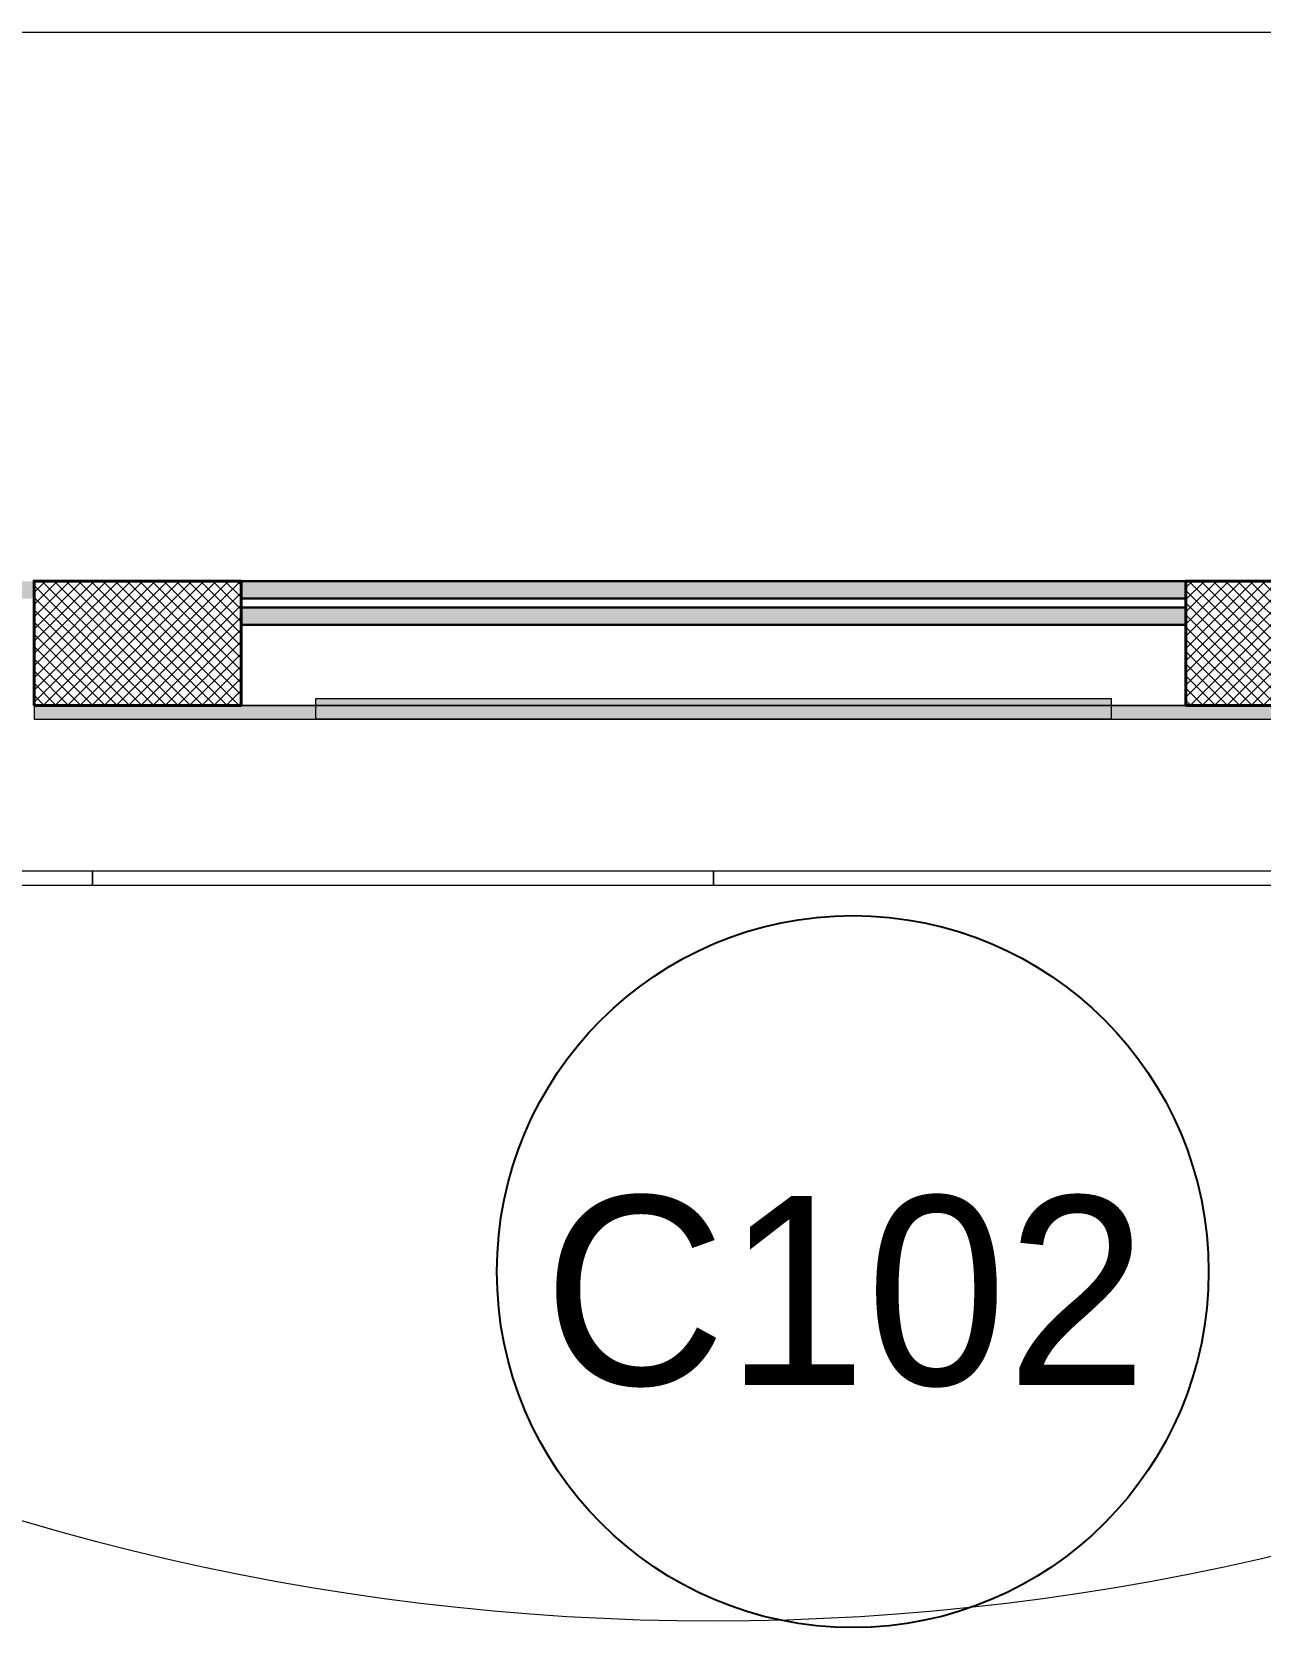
# Model space of a CAD drawing. Header units: millimetres. Extents: x 8275 to 147087, y -297470 to -191881.
# Drawn here: x 40311 to 49211, y -203552 to -191881 of the extents above; entities that cross this region are included whole.
import ezdxf

# ---------------------------------------------------------------- set-up
doc = ezdxf.new("R2010")
doc.units = ezdxf.units.MM
doc.header["$LTSCALE"] = 250
doc.header["$MEASUREMENT"] = 0
for name, color, linetype, lineweight in [('col', 6, 'Continuous', 40), ('ele', 51, 'Continuous', 18), ('hatch', 9, 'Continuous', 0), ('stairs', 2, 'Continuous', 5), ('text', 7, 'Continuous', 9), ('wall', 1, 'Continuous', 30)]:
    doc.layers.add(name, color=color, linetype=linetype, lineweight=lineweight)
doc.layers.add('FUR', color=140, linetype='Continuous')
doc.styles.get("Standard").update_dxf_attribs({"font": 'GOTHIC.TTF', "height": 100})
pattern_1 = [(45, (-2190690.936, -138549.743), (23.2019413, 85.0737846), [109.375, -21.875, 0, -21.875])]

# ---------------------------------------------------------------- blocks, each defined once
blk = doc.blocks.new('A$C157F7572')
at = {"layer": 'hatch'}
h = blk.add_hatch(dxfattribs=at)
h.set_pattern_fill('ANSI37', color=256, scale=500)
h.set_pattern_definition([(45, (-9e-10, -0.065), (-44.194174, 44.194174), []), (135, (-9e-10, -0.065), (-44.194174, -44.194174), [])])
h.paths.add_polyline_path([(-98222, 28384), (-96722, 28384), (-96722, 29284), (-98222, 29284)])
h = blk.add_hatch(dxfattribs=at)
h.set_pattern_fill('ANSI37', color=256, scale=500)
h.set_pattern_definition([(45, (-9e-10, -0.35), (-44.194174, 44.194174), []), (135, (-9e-10, -0.35), (-44.194174, -44.194174), [])])
h.paths.add_polyline_path([(-89877, 28384), (-88377, 28384), (-88377, 29284), (-89877, 29284)])
at = {"layer": 'col'}
for points in [[(-98222, 28384), (-96722, 28384), (-96722, 29284), (-98222, 29284)], [(-89877, 28384), (-88377, 28384), (-88377, 29284), (-89877, 29284)]]:
    blk.add_lwpolyline(points, close=True, dxfattribs=at)

msp = doc.modelspace()

# ---------------------------------------------------------------- hatches: boundary and pattern name
h = msp.add_hatch(color=256)
h.dxf.hatch_style = 1
h.paths.add_polyline_path([(40324, -196857), (50169, -196857), (50169, -196757), (40324, -196757)])
h = msp.add_hatch(color=256)
h.dxf.hatch_style = 1
h.paths.add_polyline_path([(42366, -196706), (48126, -196706), (48126, -196857), (42366, -196857)])
at = {"layer": 'hatch'}
h = msp.add_hatch(dxfattribs=at)
h.set_pattern_fill('ANSI36', color=256, scale=350, style=0)
h.set_pattern_definition(pattern_1)
h.paths.add_polyline_path([(40324, -195857), (29549, -195857), (29549, -195982), (40324, -195982)])
h = msp.add_hatch(dxfattribs=at)
h.set_pattern_fill('ANSI36', color=256, scale=350, style=0)
h.set_pattern_definition(pattern_1)
h.paths.add_polyline_path([(41824, -195857), (48669, -195857), (48669, -195982), (41824, -195982)])
h = msp.add_hatch(dxfattribs=at)
h.set_pattern_fill('ANSI36', color=256, scale=350, style=0)
h.set_pattern_definition(pattern_1)
h.paths.add_polyline_path([(41824, -196047), (48669, -196047), (48669, -196172), (41824, -196172)])

# ---------------------------------------------------------------- linework, layer by layer
at = {"layer": 'ele'}
msp.add_line((41824, -196757, -12398), (48669, -196757, -12398), dxfattribs=at)
at = {"layer": 'ele', "elevation": -27228}
for points in [[(40324, -196857), (50169, -196857), (50169, -196757), (40324, -196757)], [(42366, -196706), (48126, -196706), (48126, -196857), (42366, -196857)], [(36249, -198057), (40748, -198057), (40748, -197957), (36249, -197957)], [(40748, -198057), (45246, -198057), (45246, -197957), (40748, -197957)], [(45246, -198057), (49745, -198057), (49745, -197957), (45246, -197957)]]:
    msp.add_lwpolyline(points, close=True, dxfattribs=at)
at = {"layer": 'FUR', "linetype": 'ByBlock', "ltscale": 100}
msp.add_circle((46255, -200857, 105529), 2578, dxfattribs=at)
at = {"layer": 'stairs'}
msp.add_arc((45246, -185738, -17159), 17648, 242.13, 297.87, dxfattribs=at)
at = {"layer": 'stairs', "ltscale": 0.01}
msp.add_arc((45241, -185740, -29609), 20094, 237.5879, 302.4403, dxfattribs=at)
at = {"layer": 'text', "linetype": 'ByBlock', "ltscale": 100, "elevation": -15927}
msp.add_lwpolyline([(8275, -191881), (143047, -191881), (143047, -227229), (8275, -227229)], close=True, dxfattribs=at)
at = {"layer": 'wall'}
for p, q in [((41798, -195857, -27228), (48669, -195857, -27228)), ((41824, -195982, -27228), (48669, -195982, -27228)), ((41824, -196047, -27228), (48669, -196047, -27228)), ((41824, -196172, -27228), (48669, -196172, -27228))]:
    msp.add_line(p, q, dxfattribs=at)

# ---------------------------------------------------------------- block references
at = {"layer": 'text'}
msp.add_blockref('A$C157F7572', (138546, -225140, -27228), dxfattribs=at)

# ---------------------------------------------------------------- texts
at = {"layer": 'FUR', "insert": (1318, -201681, -22746), "char_height": 1368, "width": 89934.28, "attachment_point": 7, "rotation": 359.9787}
msp.add_mtext('\\pi42696;C102', dxfattribs=at)

doc.saveas('drawing.dxf')
